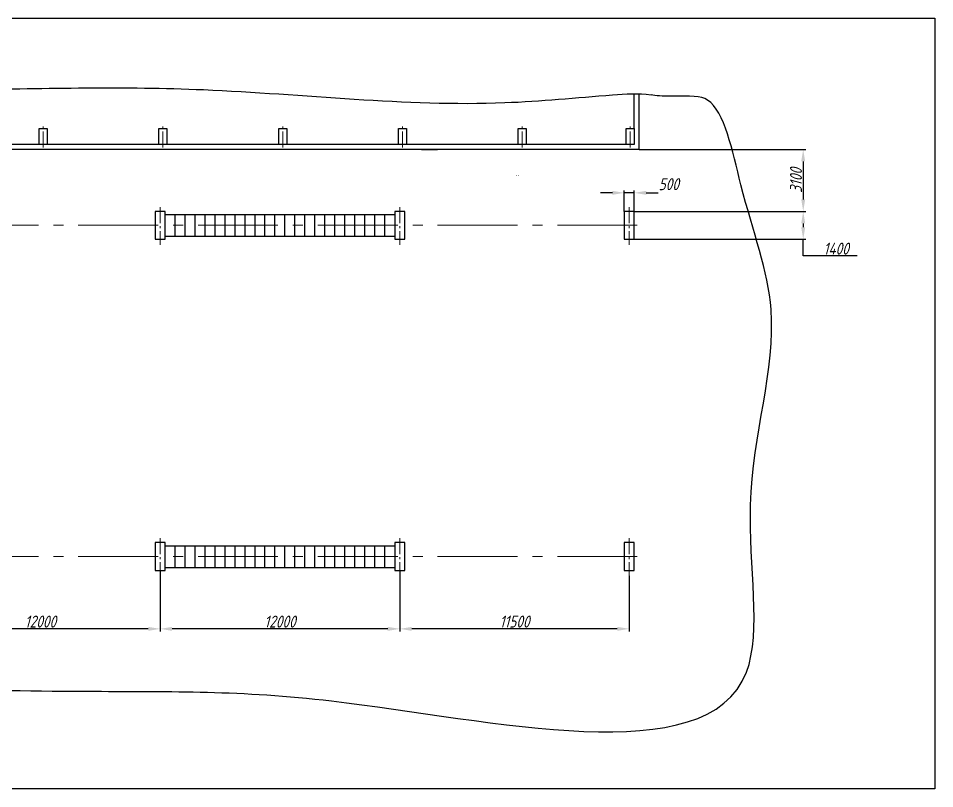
# Model space of a CAD drawing. Header units: millimetres. Extents: x -80926 to 207199, y -554506 to -32322.
# Drawn here: x 14589 to 60492, y -86141 to -47531 of the extents above; entities that cross this region are included whole.
import ezdxf

# ---------------------------------------------------------------- set-up
doc = ezdxf.new("R2010")
doc.units = ezdxf.units.MM
doc.linetypes.add('GOST2.303 6', pattern=[12, 8, -1.5, 1, -1.5])
doc.layers.add('CENTER', color=10, linetype='GOST2.303 6', lineweight=15)
doc.styles.add('GOST 2.304', font='CS_Gost2304.shx', dxfattribs={"oblique": 15})
doc.dimstyles.new('GOST', dxfattribs={"dimscale": 0, "dimtxt": 3, "dimasz": 3, "dimexe": 1.25, "dimexo": 0, "dimtad": 1, "dimtoh": 1, "dimdec": 3, "dimtxsty": 'GOST 2.304', "dimcen": 5, "dimadec": 3, "dimazin": 2, "dimtfac": 0.75, "dimtdec": 4, "dimtmove": 1, "dimatfit": 3, "dimfxl": 0, "dimtolj": 1, "dimarcsym": 0})

# ---------------------------------------------------------------- blocks, each defined once
blk = doc.blocks.new('*D1')
at = {"color": 0, "lineweight": -2}
for p, q in [((45695, -54106), (54032, -54106)), ((53907, -54706), (53907, -56606)), ((45445, -57206), (54032, -57206))]:
    blk.add_line(p, q, dxfattribs=at)
at = {"color": 0}
for points in [[(53807, -54706), (54007, -54706), (53907, -54106)], [(53807, -56606), (54007, -56606), (53907, -57206)]]:
    blk.add_solid(points, dxfattribs=at)
at = {"layer": 'Defpoints', "color": 0}
for p in [(45695, -54106), (45445, -57206), (53907, -57206)]:
    blk.add_point(p, dxfattribs=at)
at = {"color": 0, "insert": (53545, -55656), "char_height": 600, "attachment_point": 5, "rotation": 90, "style": 'GOST 2.304'}
blk.add_mtext('\\A1;3100', dxfattribs=at)
blk = doc.blocks.new('*D2')
at = {"color": 0, "lineweight": -2}
for p, q in [((45445, -57206), (54032, -57206)), ((53907, -57806), (53907, -58006)), ((45445, -58606), (54032, -58606)), ((53907, -59438), (53907, -58606)), ((56604, -59438), (53907, -59438))]:
    blk.add_line(p, q, dxfattribs=at)
at = {"color": 0}
for points in [[(53807, -57806), (54007, -57806), (53907, -57206)], [(53807, -58006), (54007, -58006), (53907, -58606)]]:
    blk.add_solid(points, dxfattribs=at)
at = {"layer": 'Defpoints', "color": 0}
for p in [(45445, -57206), (45445, -58606), (53907, -58606)]:
    blk.add_point(p, dxfattribs=at)
at = {"color": 0, "insert": (55555, -59075), "char_height": 600, "attachment_point": 5, "style": 'GOST 2.304'}
blk.add_mtext('\\A1;1400', dxfattribs=at)
blk = doc.blocks.new('*D4')
at = {"color": 0, "lineweight": -2}
for p, q in [((44345, -56278), (43745, -56278)), ((44945, -57206), (44945, -56153)), ((45445, -56278), (44945, -56278)), ((45445, -57206), (45445, -56153)), ((46045, -56278), (46645, -56278))]:
    blk.add_line(p, q, dxfattribs=at)
at = {"color": 0}
for points in [[(44345, -56178), (44345, -56378), (44945, -56278)], [(46045, -56178), (46045, -56378), (45445, -56278)]]:
    blk.add_solid(points, dxfattribs=at)
at = {"layer": 'Defpoints', "color": 0}
for p in [(44945, -56278), (44945, -57206), (45445, -57206)]:
    blk.add_point(p, dxfattribs=at)
at = {"color": 0, "insert": (47170, -55844), "char_height": 600, "attachment_point": 5, "style": 'GOST 2.304'}
blk.add_mtext('\\A1;500', dxfattribs=at)
blk = doc.blocks.new('*D6')
at = {"color": 0, "lineweight": -2}
for p, q in [((33695, -75481), (33695, -78255)), ((45195, -75481), (45195, -78255)), ((44595, -78130), (34295, -78130))]:
    blk.add_line(p, q, dxfattribs=at)
at = {"color": 0}
for points in [[(34295, -78030), (34295, -78230), (33695, -78130)], [(44595, -78030), (44595, -78230), (45195, -78130)]]:
    blk.add_solid(points, dxfattribs=at)
at = {"layer": 'Defpoints', "color": 0}
for p in [(33695, -75481), (45195, -75481), (33695, -78130)]:
    blk.add_point(p, dxfattribs=at)
at = {"color": 0, "insert": (39445, -77767), "char_height": 600, "attachment_point": 5, "style": 'GOST 2.304'}
blk.add_mtext('\\A1;11500', dxfattribs=at)
blk = doc.blocks.new('*D7')
at = {"color": 0, "lineweight": -2}
for p, q in [((21695, -75206), (21695, -78255)), ((33695, -75206), (33695, -78255)), ((33095, -78130), (22295, -78130))]:
    blk.add_line(p, q, dxfattribs=at)
at = {"color": 0}
for points in [[(22295, -78030), (22295, -78230), (21695, -78130)], [(33095, -78030), (33095, -78230), (33695, -78130)]]:
    blk.add_solid(points, dxfattribs=at)
at = {"layer": 'Defpoints', "color": 0}
for p in [(21695, -75206), (33695, -75206), (21695, -78130)]:
    blk.add_point(p, dxfattribs=at)
at = {"color": 0, "insert": (27695, -77767), "char_height": 600, "attachment_point": 5, "style": 'GOST 2.304'}
blk.add_mtext('\\A1;12000', dxfattribs=at)
blk = doc.blocks.new('*D8')
at = {"color": 0, "lineweight": -2}
for p, q in [((21695, -75206), (21695, -78255)), ((9695, -75481), (9695, -78255)), ((21095, -78130), (10295, -78130))]:
    blk.add_line(p, q, dxfattribs=at)
at = {"color": 0}
for points in [[(10295, -78030), (10295, -78230), (9695, -78130)], [(21095, -78030), (21095, -78230), (21695, -78130)]]:
    blk.add_solid(points, dxfattribs=at)
at = {"layer": 'Defpoints', "color": 0}
for p in [(21695, -75206), (9695, -75481), (9695, -78130)]:
    blk.add_point(p, dxfattribs=at)
at = {"color": 0, "insert": (15695, -77767), "char_height": 600, "attachment_point": 5, "style": 'GOST 2.304'}
blk.add_mtext('\\A1;12000', dxfattribs=at)

msp = doc.modelspace()

# ---------------------------------------------------------------- linework, layer by layer
for p, q in [((5892.139, -47530.6207), (60492.139, -47530.6207)), ((60492.139, -47530.6207), (60492.139, -86140.6207)), ((45445.3258, -53055.8211), (45445.3258, -51335.8778)), ((45695.3258, -54105.8211), (45695.3258, -51367.542)), ((15635.3258, -53055.8211), (16035.3258, -53055.8211)), ((15635.3258, -53855.8211), (15635.3258, -53055.8211)), ((16035.3258, -53055.8211), (16035.3258, -53855.8211)), ((21635.3258, -53055.8211), (22035.3258, -53055.8211)), ((21635.3258, -53855.8211), (21635.3258, -53055.8211)), ((22035.3258, -53055.8211), (22035.3258, -53855.8211)), ((27635.3258, -53055.8211), (28035.3258, -53055.8211)), ((27635.3258, -53855.8211), (27635.3258, -53055.8211)), ((28035.3258, -53055.8211), (28035.3258, -53855.8211)), ((33635.3258, -53055.8211), (34035.3258, -53055.8211)), ((33635.3258, -53855.8211), (33635.3258, -53055.8211)), ((34035.3258, -53055.8211), (34035.3258, -53855.8211)), ((39635.3258, -53055.8211), (40035.3258, -53055.8211)), ((39635.3258, -53855.8211), (39635.3258, -53055.8211)), ((40035.3258, -53055.8211), (40035.3258, -53855.8211)), ((45045.3258, -53055.8211), (45445.3258, -53055.8211)), ((45045.3258, -53855.8211), (45045.3258, -53055.8211)), ((45445.3258, -53055.8211), (45445.3258, -53855.8211)), ((45445.3258, -53855.8211), (-26764.6742, -53855.8211)), ((45695.3258, -54105.8211), (-26764.6742, -54105.8211)), ((16035.3258, -53855.8211), (15635.3258, -53855.8211)), ((22035.3258, -53855.8211), (21635.3258, -53855.8211)), ((28035.3258, -53855.8211), (27635.3258, -53855.8211)), ((34035.3258, -53855.8211), (33635.3258, -53855.8211)), ((34785.3258, -54105.8211), (35592.4499, -54105.8211)), ((34785.3258, -54105.8211), (35592.4499, -54105.8211)), ((40035.3258, -53855.8211), (39635.3258, -53855.8211)), ((21945.3258, -57205.8211), (21445.3258, -57205.8211)), ((21445.3258, -57205.8211), (21445.3258, -58605.8211)), ((21945.3258, -58605.8211), (21945.3258, -57205.8211)), ((21945.3258, -57363.7736), (33445.3258, -57363.7736)), ((22445.3258, -58447.8687), (22445.3258, -57363.7736)), ((22945.3258, -58447.8687), (22945.3258, -57363.7736)), ((23445.3258, -58447.8687), (23445.3258, -57363.7736)), ((23945.3258, -58447.8687), (23945.3258, -57363.7736)), ((24445.3258, -58447.8687), (24445.3258, -57363.7736)), ((24945.3258, -58447.8687), (24945.3258, -57363.7736)), ((25445.3258, -58447.8687), (25445.3258, -57363.7736)), ((25945.3258, -58447.8687), (25945.3258, -57363.7736)), ((26445.3258, -58447.8687), (26445.3258, -57363.7736)), ((26945.3258, -58447.8687), (26945.3258, -57363.7736)), ((27445.3258, -58447.8687), (27445.3258, -57363.7736)), ((27945.3258, -58447.8687), (27945.3258, -57363.7736)), ((28445.3258, -58447.8687), (28445.3258, -57363.7736)), ((28945.3258, -58447.8687), (28945.3258, -57363.7736)), ((29445.3258, -58447.8687), (29445.3258, -57363.7736)), ((29945.3258, -58447.8687), (29945.3258, -57363.7736)), ((30445.3258, -58447.8687), (30445.3258, -57363.7736)), ((30945.3258, -58447.8687), (30945.3258, -57363.7736)), ((31445.3258, -58447.8687), (31445.3258, -57363.7736)), ((31945.3258, -58447.8687), (31945.3258, -57363.7736)), ((32445.3258, -58447.8687), (32445.3258, -57363.7736)), ((32945.3258, -58447.8687), (32945.3258, -57363.7736)), ((33945.3258, -57205.8211), (33445.3258, -57205.8211)), ((33445.3258, -57205.8211), (33445.3258, -58605.8211)), ((33945.3258, -58605.8211), (33945.3258, -57205.8211)), ((45445.3258, -57205.8211), (44945.3258, -57205.8211)), ((44945.3258, -57205.8211), (44945.3258, -58605.8211)), ((45445.3258, -58605.8211), (45445.3258, -57205.8211)), ((21445.3258, -58605.8211), (21945.3258, -58605.8211)), ((21945.3258, -58447.8687), (33445.3258, -58447.8687)), ((33445.3258, -58605.8211), (33945.3258, -58605.8211)), ((44945.3258, -58605.8211), (45445.3258, -58605.8211)), ((21945.3258, -73805.8211), (21445.3258, -73805.8211)), ((21445.3258, -73805.8211), (21445.3258, -75205.8211)), ((21945.3258, -75205.8211), (21945.3258, -73805.8211)), ((33945.3258, -73805.8211), (33445.3258, -73805.8211)), ((33445.3258, -73805.8211), (33445.3258, -75205.8211)), ((33945.3258, -75205.8211), (33945.3258, -73805.8211)), ((45445.3258, -73805.8211), (44945.3258, -73805.8211)), ((44945.3258, -73805.8211), (44945.3258, -75205.8211)), ((45445.3258, -75205.8211), (45445.3258, -73805.8211)), ((21945.3258, -73963.7736), (33445.3258, -73963.7736)), ((22445.3258, -75047.8687), (22445.3258, -73963.7736)), ((22945.3258, -75047.8687), (22945.3258, -73963.7736)), ((23445.3258, -75047.8687), (23445.3258, -73963.7736)), ((23945.3258, -75047.8687), (23945.3258, -73963.7736)), ((24445.3258, -75047.8687), (24445.3258, -73963.7736)), ((24945.3258, -75047.8687), (24945.3258, -73963.7736)), ((25445.3258, -75047.8687), (25445.3258, -73963.7736)), ((25945.3258, -75047.8687), (25945.3258, -73963.7736)), ((26445.3258, -75047.8687), (26445.3258, -73963.7736)), ((26945.3258, -75047.8687), (26945.3258, -73963.7736)), ((27445.3258, -75047.8687), (27445.3258, -73963.7736)), ((27945.3258, -75047.8687), (27945.3258, -73963.7736)), ((28445.3258, -75047.8687), (28445.3258, -73963.7736)), ((28945.3258, -75047.8687), (28945.3258, -73963.7736)), ((29445.3258, -75047.8687), (29445.3258, -73963.7736)), ((29945.3258, -75047.8687), (29945.3258, -73963.7736)), ((30445.3258, -75047.8687), (30445.3258, -73963.7736)), ((30945.3258, -75047.8687), (30945.3258, -73963.7736)), ((31445.3258, -75047.8687), (31445.3258, -73963.7736)), ((31945.3258, -75047.8687), (31945.3258, -73963.7736)), ((32445.3258, -75047.8687), (32445.3258, -73963.7736)), ((32945.3258, -75047.8687), (32945.3258, -73963.7736)), ((21445.3258, -75205.8211), (21945.3258, -75205.8211)), ((21945.3258, -75047.8687), (33445.3258, -75047.8687)), ((33445.3258, -75205.8211), (33945.3258, -75205.8211)), ((44945.3258, -75205.8211), (45445.3258, -75205.8211)), ((60492.139, -86140.6207), (5892.139, -86140.6207))]:
    msp.add_line(p, q)
at = {"start_tangent": (0.3660213996, 0.930606434), "end_tangent": (0.9880728766, -0.1539869819)}
msp.add_spline([(-40349.0042, -54105.8211), (-40160.1407, -53171.9917), (-38643.4588, -52635.1814), (-34346.1942, -52277.308), (-31323.3633, -52214.1538), (-4705.3911, -51405.9359), (12085.132, -51105.7334), (23857.6923, -51105.7334), (38963.82, -51755.3971), (44354.1865, -51367.542), (46285.3258, -51367.542)], degree=3, dxfattribs=at)
msp.add_open_spline([(-40349.0042, -54105.8211), (-40496.419, -54512.3979), (-41551.1805, -61449.0224), (-41893.8159, -64167.0231), (-45228.693, -77813.4683), (-31311.7583, -83499.653), (-17033.9426, -79265.9789), (778.5663, -80893.4195), (16898.6738, -81358.8116), (32003.4583, -81112.4924), (53498.7453, -86465.0258), (50391.727, -71088.0585), (53284.0997, -63032.1434), (50877.3405, -56958.9371), (49816.7235, -51348.6327), (48185.4437, -51433.6807), (46499.7454, -51428.6351), (46285.3258, -51367.542)], degree=3, knots=[801.6625174448, 801.6625174448, 801.6625174448, 801.6625174448, 2111.8071712127, 11138.3698301209, 23394.6988272199, 31668.3245429155, 50102.1857783468, 67549.1935370648, 85138.7487895182, 97029.3574073722, 117856.6013994624, 126232.1472898463, 136100.3298398128, 142525.9250569345, 147083.6997114652, 148988.7913002833, 149566.3012723248, 149566.3012723248, 149566.3012723248, 149566.3012723248])
at = {"layer": 'CENTER', "ltscale": 100}
for p, q in [((15835.3258, -54004.9011), (15835.3258, -52923.9008)), ((21835.3258, -54004.9011), (21835.3258, -52923.9008)), ((27835.3258, -54004.9011), (27835.3258, -52923.9008)), ((33835.3258, -54004.9011), (33835.3258, -52923.9008)), ((39835.3258, -54004.9011), (39835.3258, -52923.9008)), ((45245.3258, -54004.9011), (45245.3258, -52923.9008)), ((21695.3258, -56990.3382), (21695.3258, -58880.8615)), ((33695.3258, -56990.3382), (33695.3258, -58880.8615)), ((45195.3258, -56990.3382), (45195.3258, -58880.8615)), ((21695.3258, -73590.3382), (21695.3258, -75480.8615)), ((33695.3258, -73590.3382), (33695.3258, -75480.8615)), ((45195.3258, -73590.3382), (45195.3258, -75480.8615))]:
    msp.add_line(p, q, dxfattribs=at)
at = {"layer": 'CENTER', "ltscale": 500}
for p, q in [((45594.4256, -57905.8211), (-38800.8425, -57905.8211)), ((45594.4256, -74505.8211), (-38800.8425, -74505.8211))]:
    msp.add_line(p, q, dxfattribs=at)

# ---------------------------------------------------------------- texts
at = {"insert": (39585.3258, -55274.956), "char_height": 300, "attachment_point": 5, "style": 'GOST 2.304'}
msp.add_mtext('\\A1;..', dxfattribs=at)

# ---------------------------------------------------------------- dimensions: what is measured, and where the dimension line sits
dim = msp.add_linear_dim(base=(53907.1585, -57205.8211), p1=(45695.3258, -54105.8211), p2=(45445.3258, -57205.8211), angle=90, dimstyle='GOST', override={"dimscale": 100, "dimtxt": 6, "dimasz": 6, "dimsah": 1})
dim.commit()
dim.dimension.update_dxf_attribs({"geometry": '*D1', "text_midpoint": (53544.6585, -55655.8211)})
dim = msp.add_linear_dim(base=(44945.3258, -56278.3285), p1=(45445.3258, -57205.8211), p2=(44945.3258, -57205.8211), dimstyle='GOST', override={"dimscale": 100, "dimtxt": 6, "dimasz": 6, "dimsah": 1})
dim.commit()
dim.dimension.update_dxf_attribs({"geometry": '*D4', "text_midpoint": (47169.54, -56206.9969), "dimtype": 160})
dim = msp.add_linear_dim(base=(53907.1585, -58605.8211), p1=(45445.3258, -57205.8211), p2=(45445.3258, -58605.8211), angle=90, dimstyle='GOST', override={"dimscale": 100, "dimtxt": 6, "dimasz": 6, "dimsah": 1})
dim.commit()
dim.dimension.update_dxf_attribs({"geometry": '*D2', "text_midpoint": (54301.7478, -59437.6159), "dimtype": 160})
for base, p1, p2, override, picture, middle in [((9695.3258, -78129.6839), (21695.3258, -75205.8211), (9695.3258, -75480.8615), {"dimscale": 100, "dimtxt": 6, "dimasz": 6, "dimsah": 1}, '*D8', (15695.3258, -77767.1839)), ((21695.3258, -78129.6839), (33695.3258, -75205.8211), (21695.3258, -75205.8211), {"dimscale": 100, "dimtxt": 6, "dimasz": 6, "dimsah": 1}, '*D7', (27695.3258, -77767.1839)), ((33695.3258, -78129.6839), (45195.3258, -75480.8615), (33695.3258, -75480.8615), {"dimscale": 100, "dimtxt": 6, "dimasz": 6, "dimlfac": 1, "dimtxsty": 'GOST 2.304', "dimsah": 1, "dimtolj": 1}, '*D6', (39445.3258, -77767.1839))]:
    dim = msp.add_linear_dim(base=base, p1=p1, p2=p2, dimstyle='GOST', override=override)
    dim.commit()
    dim.dimension.update_dxf_attribs({"geometry": picture, "text_midpoint": middle})

doc.saveas('drawing.dxf')
